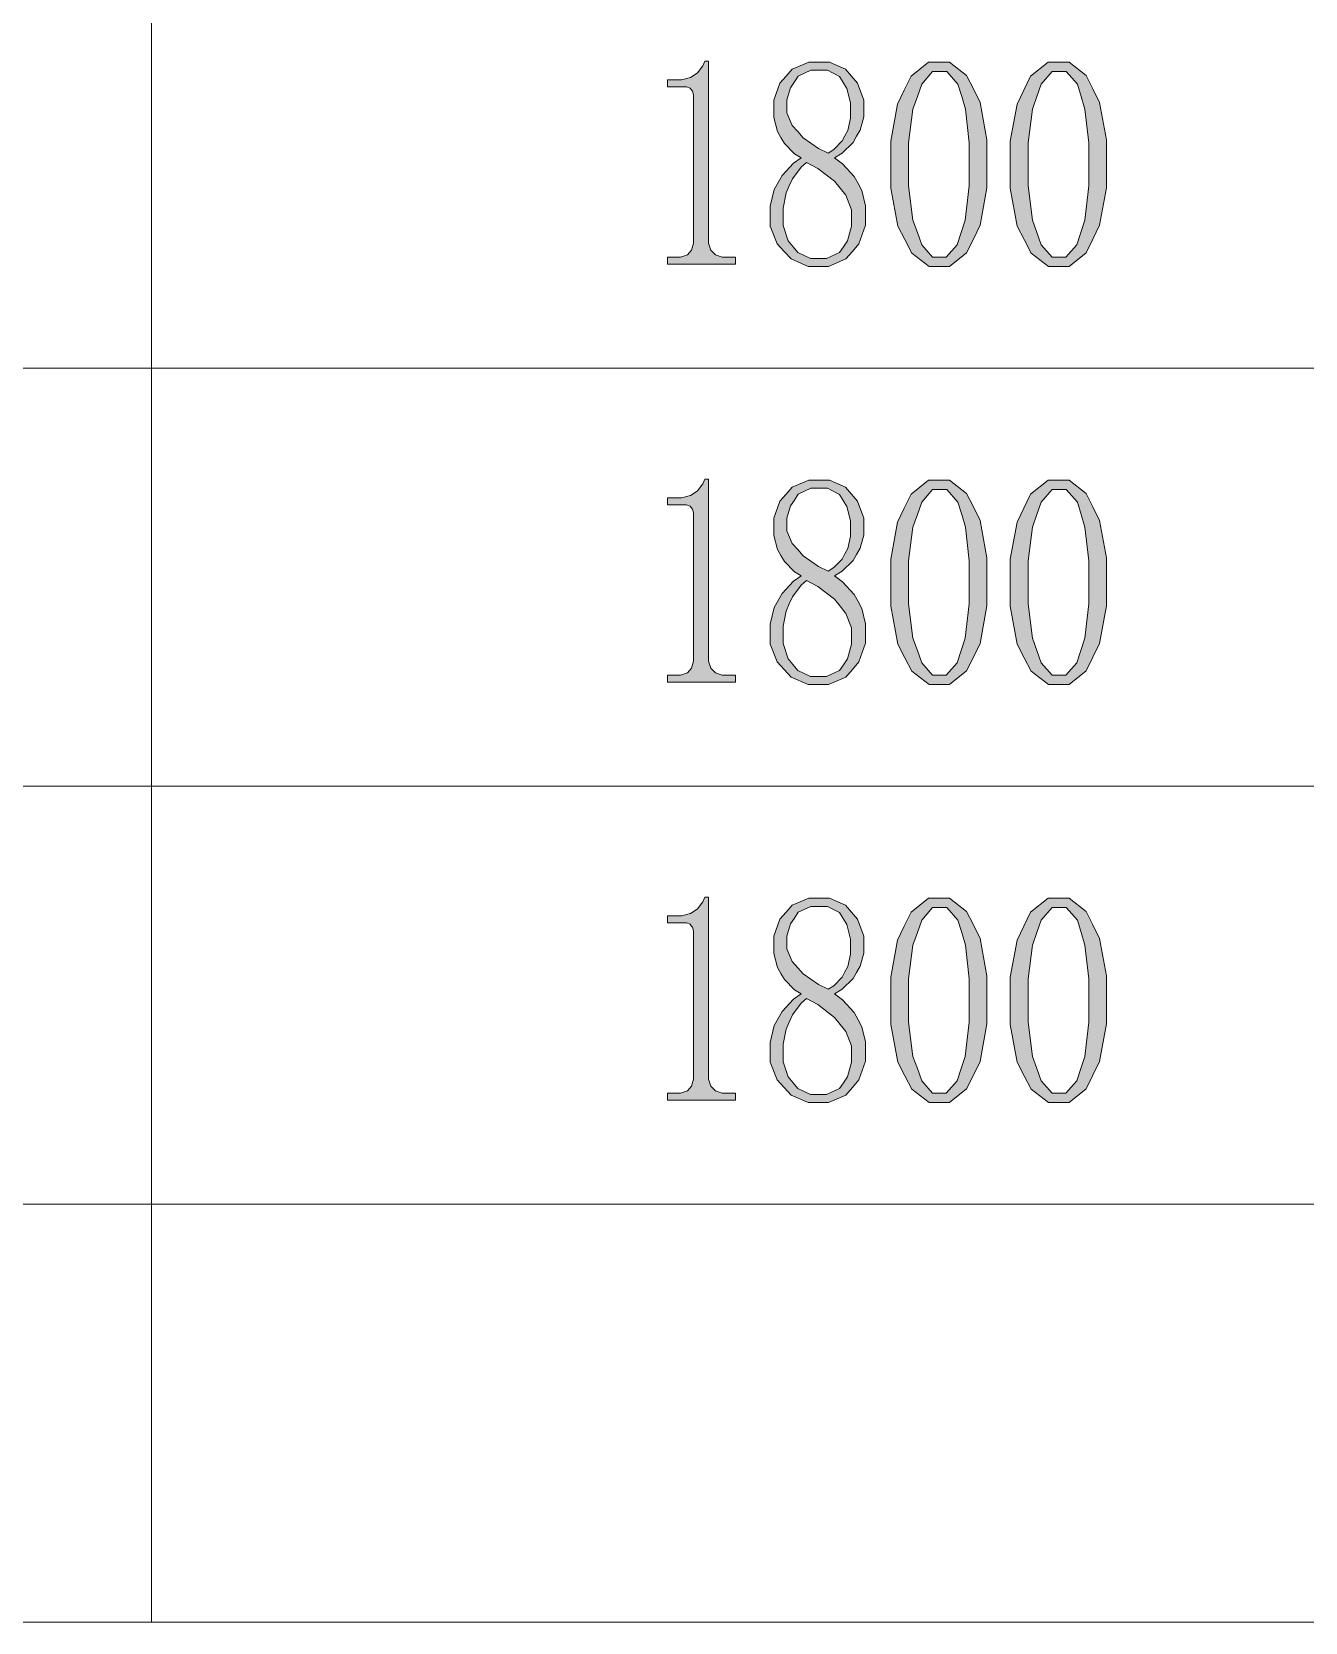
# Model space of a CAD drawing. Header units: millimetres. Extents: x 0 to 586, y 0 to 414.
# Drawn here: x 446.14 to 473.17, y 306.87 to 340.63 of the extents above; entities that cross this region are included whole.
import ezdxf

# ---------------------------------------------------------------- set-up
doc = ezdxf.new("R2010")
doc.units = ezdxf.units.MM

msp = doc.modelspace()

# ---------------------------------------------------------------- hatches: boundary and pattern name
h = msp.add_hatch(color=0)
h.dxf.hatch_style = 2
h.paths.add_polyline_path([(460.502, 340.01075), (460.502, 336.246611), (460.502, 336.147833), (460.551389, 335.999667), (460.600778, 335.950278), (460.650167, 335.900889), (460.791278, 335.8515), (460.879472, 335.8515), (461.077028, 335.8515), (461.077028, 335.699806), (459.630639, 335.699806), (459.630639, 335.8515), (459.810556, 335.8515), (459.909333, 335.8515), (460.053972, 335.900889), (460.096306, 335.950278), (460.142167, 335.999667), (460.1845, 336.147833), (460.1845, 336.246611), (460.1845, 339.241694), (460.1845, 339.291083), (460.159806, 339.372222), (460.135111, 339.403972), (460.110417, 339.435722), (460.036333, 339.463944), (459.986944, 339.463944), (459.630639, 339.463944), (459.630639, 339.615639), (459.810556, 339.615639), (459.926972, 339.615639), (460.121, 339.665028), (460.195083, 339.714417), (460.269167, 339.763806), (460.382056, 339.911972), (460.424389, 340.01075)])
h = msp.add_hatch(color=0)
h.paths.add_polyline_path([(463.83575, 336.765194), (463.83575, 336.528833), (463.694639, 336.133722), (463.557056, 335.971444), (463.419472, 335.812694), (463.052583, 335.650417), (462.823278, 335.650417), (462.615139, 335.650417), (462.258833, 335.812694), (462.110667, 335.971444), (461.958972, 336.133722), (461.810806, 336.504139), (461.810806, 336.715806), (461.810806, 336.927472), (461.895472, 337.287306), (461.980139, 337.435472), (462.064806, 337.583639), (462.308222, 337.844694), (462.466972, 337.957583), (462.325861, 338.04225), (462.114194, 338.260972), (462.040111, 338.3915), (461.966028, 338.5185), (461.888417, 338.811306), (461.888417, 338.973583), (461.888417, 339.181722), (462.018944, 339.541556), (462.149472, 339.69325), (462.276472, 339.841417), (462.632778, 339.989583), (462.862083, 339.989583), (463.070222, 339.989583), (463.408889, 339.841417), (463.539417, 339.69325), (463.666417, 339.541556), (463.796944, 339.181722), (463.796944, 338.973583), (463.796944, 338.825417), (463.722861, 338.543194), (463.64525, 338.416194), (463.571167, 338.285667), (463.338333, 338.056361), (463.179583, 337.957583), (463.348917, 337.830583), (463.595861, 337.558944), (463.677, 337.410778), (463.754611, 337.262611), (463.83575, 336.938056)])
h.paths.add_polyline_path([(462.0895, 336.715806), (462.0895, 336.51825), (462.191806, 336.193694), (462.297639, 336.070222), (462.399944, 335.94675), (462.664528, 335.823278), (462.823278, 335.823278), (463.01025, 335.823278), (463.285417, 335.94675), (463.366556, 336.070222), (463.451222, 336.193694), (463.535889, 336.504139), (463.535889, 336.691111), (463.535889, 336.853389), (463.419472, 337.163833), (463.299528, 337.312), (463.179583, 337.460167), (462.823278, 337.731806), (462.583389, 337.855278), (462.466972, 337.7565), (462.283528, 337.509556), (462.2165, 337.361389), (462.153, 337.213222), (462.0895, 336.888667)])
h.paths.add_polyline_path([(463.51825, 338.948889), (463.51825, 339.12175), (463.440639, 339.425139), (463.3595, 339.555667), (463.281889, 339.686194), (463.031417, 339.816722), (462.862083, 339.816722), (462.675111, 339.816722), (462.407, 339.69325), (462.325861, 339.569778), (462.244722, 339.442778), (462.167111, 339.18525), (462.167111, 339.047667), (462.167111, 338.910083), (462.28, 338.6455), (462.396417, 338.514972), (462.509306, 338.384444), (462.833861, 338.155139), (463.042, 338.056361), (463.161944, 338.130444), (463.338333, 338.317417), (463.398306, 338.426778), (463.458278, 338.539667), (463.51825, 338.800722)])
h = msp.add_hatch(color=0)
h.paths.add_polyline_path([(465.402083, 335.650417), (465.183361, 335.650417), (464.816472, 335.936167), (464.668306, 336.221917), (464.520139, 336.504139), (464.371972, 337.312), (464.371972, 337.830583), (464.371972, 338.313889), (464.513083, 339.097056), (464.657722, 339.393389), (464.802361, 339.69325), (465.172778, 339.989583), (465.402083, 339.989583), (465.620806, 339.989583), (465.980639, 339.703833), (466.125278, 339.418083), (466.266389, 339.132333), (466.411028, 338.338583), (466.411028, 337.830583), (466.411028, 337.322583), (466.266389, 336.525306), (466.125278, 336.2325), (465.980639, 335.943222), (465.620806, 335.650417)])
h.paths.add_polyline_path([(465.402083, 339.7885), (465.260972, 339.7885), (465.028139, 339.523917), (464.936417, 339.255806), (464.841167, 338.991222), (464.745917, 338.278611), (464.745917, 337.830583), (464.745917, 337.361389), (464.841167, 336.631139), (464.936417, 336.370083), (465.028139, 336.109028), (465.260972, 335.8515), (465.402083, 335.8515), (465.55025, 335.8515), (465.783083, 336.109028), (465.86775, 336.370083), (465.952417, 336.631139), (466.037083, 337.361389), (466.037083, 337.830583), (466.037083, 338.278611), (465.955944, 338.991222), (465.878333, 339.255806), (465.797194, 339.523917), (465.560833, 339.7885)])
h = msp.add_hatch(color=0)
h.paths.add_polyline_path([(467.938556, 335.650417), (467.719833, 335.650417), (467.352944, 335.936167), (467.204778, 336.221917), (467.056611, 336.504139), (466.908444, 337.312), (466.908444, 337.830583), (466.908444, 338.313889), (467.053083, 339.097056), (467.194194, 339.393389), (467.338833, 339.69325), (467.712778, 339.989583), (467.938556, 339.989583), (468.157278, 339.989583), (468.517111, 339.703833), (468.66175, 339.418083), (468.806389, 339.132333), (468.951028, 338.338583), (468.951028, 337.830583), (468.951028, 337.322583), (468.806389, 336.525306), (468.66175, 336.2325), (468.517111, 335.943222), (468.157278, 335.650417)])
h.paths.add_polyline_path([(467.938556, 339.7885), (467.800972, 339.7885), (467.568139, 339.523917), (467.472889, 339.255806), (467.377639, 338.991222), (467.285917, 338.278611), (467.285917, 337.830583), (467.285917, 337.361389), (467.377639, 336.631139), (467.472889, 336.370083), (467.568139, 336.109028), (467.800972, 335.8515), (467.938556, 335.8515), (468.086722, 335.8515), (468.319556, 336.109028), (468.404222, 336.370083), (468.488889, 336.631139), (468.573556, 337.361389), (468.573556, 337.830583), (468.573556, 338.278611), (468.492417, 338.991222), (468.414806, 339.255806), (468.333667, 339.523917), (468.097306, 339.7885)])
h = msp.add_hatch(color=0)
h.dxf.hatch_style = 2
h.paths.add_polyline_path([(460.502, 331.138389), (460.502, 327.37425), (460.502, 327.275472), (460.551389, 327.123778), (460.600778, 327.074389), (460.650167, 327.025), (460.791278, 326.975611), (460.879472, 326.975611), (461.077028, 326.975611), (461.077028, 326.827444), (459.630639, 326.827444), (459.630639, 326.975611), (459.810556, 326.975611), (459.909333, 326.975611), (460.053972, 327.025), (460.096306, 327.074389), (460.142167, 327.123778), (460.1845, 327.275472), (460.1845, 327.37425), (460.1845, 330.369333), (460.1845, 330.418722), (460.159806, 330.499861), (460.135111, 330.531611), (460.110417, 330.559833), (460.036333, 330.591583), (459.986944, 330.591583), (459.630639, 330.591583), (459.630639, 330.743278), (459.810556, 330.743278), (459.926972, 330.743278), (460.121, 330.792667), (460.195083, 330.842056), (460.269167, 330.891444), (460.382056, 331.039611), (460.424389, 331.138389)])
h = msp.add_hatch(color=0)
h.paths.add_polyline_path([(463.83575, 327.892833), (463.83575, 327.656472), (463.694639, 327.261361), (463.557056, 327.099083), (463.419472, 326.936806), (463.052583, 326.778056), (462.823278, 326.778056), (462.615139, 326.778056), (462.258833, 326.936806), (462.110667, 327.099083), (461.958972, 327.261361), (461.810806, 327.631778), (461.810806, 327.843444), (461.810806, 328.055111), (461.895472, 328.414944), (461.980139, 328.563111), (462.064806, 328.711278), (462.308222, 328.972333), (462.466972, 329.081694), (462.325861, 329.169889), (462.114194, 329.385083), (462.040111, 329.515611), (461.966028, 329.646139), (461.888417, 329.938944), (461.888417, 330.097694), (461.888417, 330.309361), (462.018944, 330.669194), (462.149472, 330.817361), (462.276472, 330.965528), (462.632778, 331.117222), (462.862083, 331.117222), (463.070222, 331.117222), (463.408889, 330.965528), (463.539417, 330.817361), (463.666417, 330.669194), (463.796944, 330.309361), (463.796944, 330.097694), (463.796944, 329.949528), (463.722861, 329.670833), (463.64525, 329.540306), (463.571167, 329.409778), (463.338333, 329.180472), (463.179583, 329.081694), (463.348917, 328.958222), (463.595861, 328.686583), (463.677, 328.538417), (463.754611, 328.39025), (463.83575, 328.065694)])
h.paths.add_polyline_path([(462.0895, 327.843444), (462.0895, 327.645889), (462.191806, 327.321333), (462.297639, 327.197861), (462.399944, 327.074389), (462.664528, 326.950917), (462.823278, 326.950917), (463.01025, 326.950917), (463.285417, 327.074389), (463.366556, 327.197861), (463.451222, 327.321333), (463.535889, 327.631778), (463.535889, 327.81875), (463.535889, 327.9775), (463.419472, 328.287944), (463.299528, 328.439639), (463.179583, 328.587806), (462.823278, 328.859444), (462.583389, 328.982917), (462.466972, 328.884139), (462.283528, 328.637194), (462.2165, 328.489028), (462.153, 328.337333), (462.0895, 328.016306)])
h.paths.add_polyline_path([(463.51825, 330.076528), (463.51825, 330.249389), (463.440639, 330.552778), (463.3595, 330.683306), (463.281889, 330.813833), (463.031417, 330.944361), (462.862083, 330.944361), (462.675111, 330.944361), (462.407, 330.817361), (462.325861, 330.693889), (462.244722, 330.570417), (462.167111, 330.309361), (462.167111, 330.175306), (462.167111, 330.037722), (462.28, 329.769611), (462.396417, 329.642611), (462.509306, 329.512083), (462.833861, 329.282778), (463.042, 329.180472), (463.161944, 329.258083), (463.338333, 329.441528), (463.398306, 329.554417), (463.458278, 329.667306), (463.51825, 329.924833)])
h = msp.add_hatch(color=0)
h.paths.add_polyline_path([(465.402083, 326.778056), (465.183361, 326.778056), (464.816472, 327.063806), (464.668306, 327.346028), (464.520139, 327.631778), (464.371972, 328.439639), (464.371972, 328.958222), (464.371972, 329.441528), (464.513083, 330.224694), (464.657722, 330.521028), (464.802361, 330.817361), (465.172778, 331.117222), (465.402083, 331.117222), (465.620806, 331.117222), (465.980639, 330.831472), (466.125278, 330.545722), (466.266389, 330.259972), (466.411028, 329.466222), (466.411028, 328.958222), (466.411028, 328.450222), (466.266389, 327.649417), (466.125278, 327.360139), (465.980639, 327.067333), (465.620806, 326.778056)])
h.paths.add_polyline_path([(465.402083, 330.916139), (465.260972, 330.916139), (465.028139, 330.651556), (464.936417, 330.383444), (464.841167, 330.118861), (464.745917, 329.40625), (464.745917, 328.958222), (464.745917, 328.489028), (464.841167, 327.758778), (464.936417, 327.497722), (465.028139, 327.236667), (465.260972, 326.975611), (465.402083, 326.975611), (465.55025, 326.975611), (465.783083, 327.236667), (465.86775, 327.497722), (465.952417, 327.758778), (466.037083, 328.489028), (466.037083, 328.958222), (466.037083, 329.40625), (465.955944, 330.118861), (465.878333, 330.383444), (465.797194, 330.651556), (465.560833, 330.916139)])
h = msp.add_hatch(color=0)
h.paths.add_polyline_path([(467.938556, 326.778056), (467.719833, 326.778056), (467.352944, 327.063806), (467.204778, 327.346028), (467.056611, 327.631778), (466.908444, 328.439639), (466.908444, 328.958222), (466.908444, 329.441528), (467.053083, 330.224694), (467.194194, 330.521028), (467.338833, 330.817361), (467.712778, 331.117222), (467.938556, 331.117222), (468.157278, 331.117222), (468.517111, 330.831472), (468.66175, 330.545722), (468.806389, 330.259972), (468.951028, 329.466222), (468.951028, 328.958222), (468.951028, 328.450222), (468.806389, 327.649417), (468.66175, 327.360139), (468.517111, 327.067333), (468.157278, 326.778056)])
h.paths.add_polyline_path([(467.938556, 330.916139), (467.800972, 330.916139), (467.568139, 330.651556), (467.472889, 330.383444), (467.377639, 330.118861), (467.285917, 329.40625), (467.285917, 328.958222), (467.285917, 328.489028), (467.377639, 327.758778), (467.472889, 327.497722), (467.568139, 327.236667), (467.800972, 326.975611), (467.938556, 326.975611), (468.086722, 326.975611), (468.319556, 327.236667), (468.404222, 327.497722), (468.488889, 327.758778), (468.573556, 328.489028), (468.573556, 328.958222), (468.573556, 329.40625), (468.492417, 330.118861), (468.414806, 330.383444), (468.333667, 330.651556), (468.097306, 330.916139)])
h = msp.add_hatch(color=0)
h.dxf.hatch_style = 2
h.paths.add_polyline_path([(460.502, 322.266028), (460.502, 318.498361), (460.502, 318.399583), (460.551389, 318.251417), (460.600778, 318.202028), (460.650167, 318.152639), (460.791278, 318.10325), (460.879472, 318.10325), (461.077028, 318.10325), (461.077028, 317.951556), (459.630639, 317.951556), (459.630639, 318.10325), (459.810556, 318.10325), (459.909333, 318.10325), (460.053972, 318.152639), (460.096306, 318.202028), (460.142167, 318.251417), (460.1845, 318.399583), (460.1845, 318.498361), (460.1845, 321.496972), (460.1845, 321.546361), (460.159806, 321.6275), (460.135111, 321.655722), (460.110417, 321.687472), (460.036333, 321.719222), (459.986944, 321.719222), (459.630639, 321.719222), (459.630639, 321.870917), (459.810556, 321.870917), (459.926972, 321.870917), (460.121, 321.920306), (460.195083, 321.969694), (460.269167, 322.019083), (460.382056, 322.16725), (460.424389, 322.266028)])
h = msp.add_hatch(color=0)
h.paths.add_polyline_path([(463.83575, 319.020472), (463.83575, 318.784111), (463.694639, 318.385472), (463.557056, 318.226722), (463.419472, 318.064444), (463.052583, 317.902167), (462.823278, 317.902167), (462.615139, 317.902167), (462.258833, 318.064444), (462.110667, 318.226722), (461.958972, 318.385472), (461.810806, 318.759417), (461.810806, 318.971083), (461.810806, 319.179222), (461.895472, 319.539056), (461.980139, 319.687222), (462.064806, 319.838917), (462.308222, 320.096444), (462.466972, 320.209333), (462.325861, 320.297528), (462.114194, 320.512722), (462.040111, 320.64325), (461.966028, 320.773778), (461.888417, 321.066583), (461.888417, 321.225333), (461.888417, 321.437), (462.018944, 321.796833), (462.149472, 321.945), (462.276472, 322.093167), (462.632778, 322.241333), (462.862083, 322.241333), (463.070222, 322.241333), (463.408889, 322.093167), (463.539417, 321.945), (463.666417, 321.796833), (463.796944, 321.437), (463.796944, 321.225333), (463.796944, 321.077167), (463.722861, 320.798472), (463.64525, 320.667944), (463.571167, 320.537417), (463.338333, 320.308111), (463.179583, 320.209333), (463.348917, 320.085861), (463.595861, 319.814222), (463.677, 319.662528), (463.754611, 319.514361), (463.83575, 319.193333)])
h.paths.add_polyline_path([(462.0895, 318.971083), (462.0895, 318.77), (462.191806, 318.448972), (462.297639, 318.3255), (462.399944, 318.202028), (462.664528, 318.075028), (462.823278, 318.075028), (463.01025, 318.075028), (463.285417, 318.202028), (463.366556, 318.3255), (463.451222, 318.448972), (463.535889, 318.759417), (463.535889, 318.946389), (463.535889, 319.105139), (463.419472, 319.415583), (463.299528, 319.56375), (463.179583, 319.711917), (462.823278, 319.987083), (462.583389, 320.110556), (462.466972, 320.011778), (462.283528, 319.764833), (462.2165, 319.613139), (462.153, 319.464972), (462.0895, 319.143944)])
h.paths.add_polyline_path([(463.51825, 321.200639), (463.51825, 321.3735), (463.440639, 321.680417), (463.3595, 321.810944), (463.281889, 321.937944), (463.031417, 322.068472), (462.862083, 322.068472), (462.675111, 322.068472), (462.407, 321.945), (462.325861, 321.821528), (462.244722, 321.698056), (462.167111, 321.437), (462.167111, 321.299417), (462.167111, 321.165361), (462.28, 320.89725), (462.396417, 320.766722), (462.509306, 320.636194), (462.833861, 320.406889), (463.042, 320.308111), (463.161944, 320.382194), (463.338333, 320.569167), (463.398306, 320.682056), (463.458278, 320.791417), (463.51825, 321.052472)])
h = msp.add_hatch(color=0)
h.paths.add_polyline_path([(465.402083, 317.902167), (465.183361, 317.902167), (464.816472, 318.187917), (464.668306, 318.473667), (464.520139, 318.759417), (464.371972, 319.56375), (464.371972, 320.085861), (464.371972, 320.569167), (464.513083, 321.348806), (464.657722, 321.648667), (464.802361, 321.945), (465.172778, 322.241333), (465.402083, 322.241333), (465.620806, 322.241333), (465.980639, 321.959111), (466.125278, 321.673361), (466.266389, 321.387611), (466.411028, 320.593861), (466.411028, 320.085861), (466.411028, 319.577861), (466.266389, 318.777056), (466.125278, 318.487778), (465.980639, 318.194972), (465.620806, 317.902167)])
h.paths.add_polyline_path([(465.402083, 322.043778), (465.260972, 322.043778), (465.028139, 321.775667), (464.936417, 321.511083), (464.841167, 321.242972), (464.745917, 320.530361), (464.745917, 320.085861), (464.745917, 319.613139), (464.841167, 318.882889), (464.936417, 318.625361), (465.028139, 318.364306), (465.260972, 318.10325), (465.402083, 318.10325), (465.55025, 318.10325), (465.783083, 318.364306), (465.86775, 318.625361), (465.952417, 318.882889), (466.037083, 319.613139), (466.037083, 320.085861), (466.037083, 320.530361), (465.955944, 321.242972), (465.878333, 321.511083), (465.797194, 321.775667), (465.560833, 322.043778)])
h = msp.add_hatch(color=0)
h.paths.add_polyline_path([(467.938556, 317.902167), (467.719833, 317.902167), (467.352944, 318.187917), (467.204778, 318.473667), (467.056611, 318.759417), (466.908444, 319.56375), (466.908444, 320.085861), (466.908444, 320.569167), (467.053083, 321.348806), (467.194194, 321.648667), (467.338833, 321.945), (467.712778, 322.241333), (467.938556, 322.241333), (468.157278, 322.241333), (468.517111, 321.959111), (468.66175, 321.673361), (468.806389, 321.387611), (468.951028, 320.593861), (468.951028, 320.085861), (468.951028, 319.577861), (468.806389, 318.777056), (468.66175, 318.487778), (468.517111, 318.194972), (468.157278, 317.902167)])
h.paths.add_polyline_path([(467.938556, 322.043778), (467.800972, 322.043778), (467.568139, 321.775667), (467.472889, 321.511083), (467.377639, 321.242972), (467.285917, 320.530361), (467.285917, 320.085861), (467.285917, 319.613139), (467.377639, 318.882889), (467.472889, 318.625361), (467.568139, 318.364306), (467.800972, 318.10325), (467.938556, 318.10325), (468.086722, 318.10325), (468.319556, 318.364306), (468.404222, 318.625361), (468.488889, 318.882889), (468.573556, 319.613139), (468.573556, 320.085861), (468.573556, 320.530361), (468.492417, 321.242972), (468.414806, 321.511083), (468.333667, 321.775667), (468.097306, 322.043778)])

# ---------------------------------------------------------------- linework, layer by layer
at = {"color": 0, "lineweight": 0}
for points in [[(448.676889, 368.987917), (448.676889, 306.874333)], [(419.1, 333.494944), (524.164278, 333.494944)], [(419.1, 324.622583), (524.164278, 324.622583)], [(419.1, 315.746694), (524.164278, 315.746694)], [(419.1, 306.874333), (524.164278, 306.874333)]]:
    msp.add_lwpolyline(points, dxfattribs=at)
for points in [[(460.502, 340.01075), (460.502, 336.246611), (460.502, 336.147833), (460.551389, 335.999667), (460.600778, 335.950278), (460.650167, 335.900889), (460.791278, 335.8515), (460.879472, 335.8515), (461.077028, 335.8515), (461.077028, 335.699806), (459.630639, 335.699806), (459.630639, 335.8515), (459.810556, 335.8515), (459.909333, 335.8515), (460.053972, 335.900889), (460.096306, 335.950278), (460.142167, 335.999667), (460.1845, 336.147833), (460.1845, 336.246611), (460.1845, 339.241694), (460.1845, 339.291083), (460.159806, 339.372222), (460.135111, 339.403972), (460.110417, 339.435722), (460.036333, 339.463944), (459.986944, 339.463944), (459.630639, 339.463944), (459.630639, 339.615639), (459.810556, 339.615639), (459.926972, 339.615639), (460.121, 339.665028), (460.195083, 339.714417), (460.269167, 339.763806), (460.382056, 339.911972), (460.424389, 340.01075)], [(463.83575, 336.765194), (463.83575, 336.528833), (463.694639, 336.133722), (463.557056, 335.971444), (463.419472, 335.812694), (463.052583, 335.650417), (462.823278, 335.650417), (462.615139, 335.650417), (462.258833, 335.812694), (462.110667, 335.971444), (461.958972, 336.133722), (461.810806, 336.504139), (461.810806, 336.715806), (461.810806, 336.927472), (461.895472, 337.287306), (461.980139, 337.435472), (462.064806, 337.583639), (462.308222, 337.844694), (462.466972, 337.957583), (462.325861, 338.04225), (462.114194, 338.260972), (462.040111, 338.3915), (461.966028, 338.5185), (461.888417, 338.811306), (461.888417, 338.973583), (461.888417, 339.181722), (462.018944, 339.541556), (462.149472, 339.69325), (462.276472, 339.841417), (462.632778, 339.989583), (462.862083, 339.989583), (463.070222, 339.989583), (463.408889, 339.841417), (463.539417, 339.69325), (463.666417, 339.541556), (463.796944, 339.181722), (463.796944, 338.973583), (463.796944, 338.825417), (463.722861, 338.543194), (463.64525, 338.416194), (463.571167, 338.285667), (463.338333, 338.056361), (463.179583, 337.957583), (463.348917, 337.830583), (463.595861, 337.558944), (463.677, 337.410778), (463.754611, 337.262611), (463.83575, 336.938056)], [(465.402083, 335.650417), (465.183361, 335.650417), (464.816472, 335.936167), (464.668306, 336.221917), (464.520139, 336.504139), (464.371972, 337.312), (464.371972, 337.830583), (464.371972, 338.313889), (464.513083, 339.097056), (464.657722, 339.393389), (464.802361, 339.69325), (465.172778, 339.989583), (465.402083, 339.989583), (465.620806, 339.989583), (465.980639, 339.703833), (466.125278, 339.418083), (466.266389, 339.132333), (466.411028, 338.338583), (466.411028, 337.830583), (466.411028, 337.322583), (466.266389, 336.525306), (466.125278, 336.2325), (465.980639, 335.943222), (465.620806, 335.650417)], [(467.938556, 335.650417), (467.719833, 335.650417), (467.352944, 335.936167), (467.204778, 336.221917), (467.056611, 336.504139), (466.908444, 337.312), (466.908444, 337.830583), (466.908444, 338.313889), (467.053083, 339.097056), (467.194194, 339.393389), (467.338833, 339.69325), (467.712778, 339.989583), (467.938556, 339.989583), (468.157278, 339.989583), (468.517111, 339.703833), (468.66175, 339.418083), (468.806389, 339.132333), (468.951028, 338.338583), (468.951028, 337.830583), (468.951028, 337.322583), (468.806389, 336.525306), (468.66175, 336.2325), (468.517111, 335.943222), (468.157278, 335.650417)], [(463.51825, 338.948889), (463.51825, 339.12175), (463.440639, 339.425139), (463.3595, 339.555667), (463.281889, 339.686194), (463.031417, 339.816722), (462.862083, 339.816722), (462.675111, 339.816722), (462.407, 339.69325), (462.325861, 339.569778), (462.244722, 339.442778), (462.167111, 339.18525), (462.167111, 339.047667), (462.167111, 338.910083), (462.28, 338.6455), (462.396417, 338.514972), (462.509306, 338.384444), (462.833861, 338.155139), (463.042, 338.056361), (463.161944, 338.130444), (463.338333, 338.317417), (463.398306, 338.426778), (463.458278, 338.539667), (463.51825, 338.800722)], [(465.402083, 339.7885), (465.260972, 339.7885), (465.028139, 339.523917), (464.936417, 339.255806), (464.841167, 338.991222), (464.745917, 338.278611), (464.745917, 337.830583), (464.745917, 337.361389), (464.841167, 336.631139), (464.936417, 336.370083), (465.028139, 336.109028), (465.260972, 335.8515), (465.402083, 335.8515), (465.55025, 335.8515), (465.783083, 336.109028), (465.86775, 336.370083), (465.952417, 336.631139), (466.037083, 337.361389), (466.037083, 337.830583), (466.037083, 338.278611), (465.955944, 338.991222), (465.878333, 339.255806), (465.797194, 339.523917), (465.560833, 339.7885)], [(467.938556, 339.7885), (467.800972, 339.7885), (467.568139, 339.523917), (467.472889, 339.255806), (467.377639, 338.991222), (467.285917, 338.278611), (467.285917, 337.830583), (467.285917, 337.361389), (467.377639, 336.631139), (467.472889, 336.370083), (467.568139, 336.109028), (467.800972, 335.8515), (467.938556, 335.8515), (468.086722, 335.8515), (468.319556, 336.109028), (468.404222, 336.370083), (468.488889, 336.631139), (468.573556, 337.361389), (468.573556, 337.830583), (468.573556, 338.278611), (468.492417, 338.991222), (468.414806, 339.255806), (468.333667, 339.523917), (468.097306, 339.7885)], [(462.0895, 336.715806), (462.0895, 336.51825), (462.191806, 336.193694), (462.297639, 336.070222), (462.399944, 335.94675), (462.664528, 335.823278), (462.823278, 335.823278), (463.01025, 335.823278), (463.285417, 335.94675), (463.366556, 336.070222), (463.451222, 336.193694), (463.535889, 336.504139), (463.535889, 336.691111), (463.535889, 336.853389), (463.419472, 337.163833), (463.299528, 337.312), (463.179583, 337.460167), (462.823278, 337.731806), (462.583389, 337.855278), (462.466972, 337.7565), (462.283528, 337.509556), (462.2165, 337.361389), (462.153, 337.213222), (462.0895, 336.888667)], [(460.502, 331.138389), (460.502, 327.37425), (460.502, 327.275472), (460.551389, 327.123778), (460.600778, 327.074389), (460.650167, 327.025), (460.791278, 326.975611), (460.879472, 326.975611), (461.077028, 326.975611), (461.077028, 326.827444), (459.630639, 326.827444), (459.630639, 326.975611), (459.810556, 326.975611), (459.909333, 326.975611), (460.053972, 327.025), (460.096306, 327.074389), (460.142167, 327.123778), (460.1845, 327.275472), (460.1845, 327.37425), (460.1845, 330.369333), (460.1845, 330.418722), (460.159806, 330.499861), (460.135111, 330.531611), (460.110417, 330.559833), (460.036333, 330.591583), (459.986944, 330.591583), (459.630639, 330.591583), (459.630639, 330.743278), (459.810556, 330.743278), (459.926972, 330.743278), (460.121, 330.792667), (460.195083, 330.842056), (460.269167, 330.891444), (460.382056, 331.039611), (460.424389, 331.138389)], [(463.83575, 327.892833), (463.83575, 327.656472), (463.694639, 327.261361), (463.557056, 327.099083), (463.419472, 326.936806), (463.052583, 326.778056), (462.823278, 326.778056), (462.615139, 326.778056), (462.258833, 326.936806), (462.110667, 327.099083), (461.958972, 327.261361), (461.810806, 327.631778), (461.810806, 327.843444), (461.810806, 328.055111), (461.895472, 328.414944), (461.980139, 328.563111), (462.064806, 328.711278), (462.308222, 328.972333), (462.466972, 329.081694), (462.325861, 329.169889), (462.114194, 329.385083), (462.040111, 329.515611), (461.966028, 329.646139), (461.888417, 329.938944), (461.888417, 330.097694), (461.888417, 330.309361), (462.018944, 330.669194), (462.149472, 330.817361), (462.276472, 330.965528), (462.632778, 331.117222), (462.862083, 331.117222), (463.070222, 331.117222), (463.408889, 330.965528), (463.539417, 330.817361), (463.666417, 330.669194), (463.796944, 330.309361), (463.796944, 330.097694), (463.796944, 329.949528), (463.722861, 329.670833), (463.64525, 329.540306), (463.571167, 329.409778), (463.338333, 329.180472), (463.179583, 329.081694), (463.348917, 328.958222), (463.595861, 328.686583), (463.677, 328.538417), (463.754611, 328.39025), (463.83575, 328.065694)], [(463.51825, 330.076528), (463.51825, 330.249389), (463.440639, 330.552778), (463.3595, 330.683306), (463.281889, 330.813833), (463.031417, 330.944361), (462.862083, 330.944361), (462.675111, 330.944361), (462.407, 330.817361), (462.325861, 330.693889), (462.244722, 330.570417), (462.167111, 330.309361), (462.167111, 330.175306), (462.167111, 330.037722), (462.28, 329.769611), (462.396417, 329.642611), (462.509306, 329.512083), (462.833861, 329.282778), (463.042, 329.180472), (463.161944, 329.258083), (463.338333, 329.441528), (463.398306, 329.554417), (463.458278, 329.667306), (463.51825, 329.924833)], [(465.402083, 326.778056), (465.183361, 326.778056), (464.816472, 327.063806), (464.668306, 327.346028), (464.520139, 327.631778), (464.371972, 328.439639), (464.371972, 328.958222), (464.371972, 329.441528), (464.513083, 330.224694), (464.657722, 330.521028), (464.802361, 330.817361), (465.172778, 331.117222), (465.402083, 331.117222), (465.620806, 331.117222), (465.980639, 330.831472), (466.125278, 330.545722), (466.266389, 330.259972), (466.411028, 329.466222), (466.411028, 328.958222), (466.411028, 328.450222), (466.266389, 327.649417), (466.125278, 327.360139), (465.980639, 327.067333), (465.620806, 326.778056)], [(465.402083, 330.916139), (465.260972, 330.916139), (465.028139, 330.651556), (464.936417, 330.383444), (464.841167, 330.118861), (464.745917, 329.40625), (464.745917, 328.958222), (464.745917, 328.489028), (464.841167, 327.758778), (464.936417, 327.497722), (465.028139, 327.236667), (465.260972, 326.975611), (465.402083, 326.975611), (465.55025, 326.975611), (465.783083, 327.236667), (465.86775, 327.497722), (465.952417, 327.758778), (466.037083, 328.489028), (466.037083, 328.958222), (466.037083, 329.40625), (465.955944, 330.118861), (465.878333, 330.383444), (465.797194, 330.651556), (465.560833, 330.916139)], [(467.938556, 326.778056), (467.719833, 326.778056), (467.352944, 327.063806), (467.204778, 327.346028), (467.056611, 327.631778), (466.908444, 328.439639), (466.908444, 328.958222), (466.908444, 329.441528), (467.053083, 330.224694), (467.194194, 330.521028), (467.338833, 330.817361), (467.712778, 331.117222), (467.938556, 331.117222), (468.157278, 331.117222), (468.517111, 330.831472), (468.66175, 330.545722), (468.806389, 330.259972), (468.951028, 329.466222), (468.951028, 328.958222), (468.951028, 328.450222), (468.806389, 327.649417), (468.66175, 327.360139), (468.517111, 327.067333), (468.157278, 326.778056)], [(467.938556, 330.916139), (467.800972, 330.916139), (467.568139, 330.651556), (467.472889, 330.383444), (467.377639, 330.118861), (467.285917, 329.40625), (467.285917, 328.958222), (467.285917, 328.489028), (467.377639, 327.758778), (467.472889, 327.497722), (467.568139, 327.236667), (467.800972, 326.975611), (467.938556, 326.975611), (468.086722, 326.975611), (468.319556, 327.236667), (468.404222, 327.497722), (468.488889, 327.758778), (468.573556, 328.489028), (468.573556, 328.958222), (468.573556, 329.40625), (468.492417, 330.118861), (468.414806, 330.383444), (468.333667, 330.651556), (468.097306, 330.916139)], [(462.0895, 327.843444), (462.0895, 327.645889), (462.191806, 327.321333), (462.297639, 327.197861), (462.399944, 327.074389), (462.664528, 326.950917), (462.823278, 326.950917), (463.01025, 326.950917), (463.285417, 327.074389), (463.366556, 327.197861), (463.451222, 327.321333), (463.535889, 327.631778), (463.535889, 327.81875), (463.535889, 327.9775), (463.419472, 328.287944), (463.299528, 328.439639), (463.179583, 328.587806), (462.823278, 328.859444), (462.583389, 328.982917), (462.466972, 328.884139), (462.283528, 328.637194), (462.2165, 328.489028), (462.153, 328.337333), (462.0895, 328.016306)], [(460.502, 322.266028), (460.502, 318.498361), (460.502, 318.399583), (460.551389, 318.251417), (460.600778, 318.202028), (460.650167, 318.152639), (460.791278, 318.10325), (460.879472, 318.10325), (461.077028, 318.10325), (461.077028, 317.951556), (459.630639, 317.951556), (459.630639, 318.10325), (459.810556, 318.10325), (459.909333, 318.10325), (460.053972, 318.152639), (460.096306, 318.202028), (460.142167, 318.251417), (460.1845, 318.399583), (460.1845, 318.498361), (460.1845, 321.496972), (460.1845, 321.546361), (460.159806, 321.6275), (460.135111, 321.655722), (460.110417, 321.687472), (460.036333, 321.719222), (459.986944, 321.719222), (459.630639, 321.719222), (459.630639, 321.870917), (459.810556, 321.870917), (459.926972, 321.870917), (460.121, 321.920306), (460.195083, 321.969694), (460.269167, 322.019083), (460.382056, 322.16725), (460.424389, 322.266028)], [(463.83575, 319.020472), (463.83575, 318.784111), (463.694639, 318.385472), (463.557056, 318.226722), (463.419472, 318.064444), (463.052583, 317.902167), (462.823278, 317.902167), (462.615139, 317.902167), (462.258833, 318.064444), (462.110667, 318.226722), (461.958972, 318.385472), (461.810806, 318.759417), (461.810806, 318.971083), (461.810806, 319.179222), (461.895472, 319.539056), (461.980139, 319.687222), (462.064806, 319.838917), (462.308222, 320.096444), (462.466972, 320.209333), (462.325861, 320.297528), (462.114194, 320.512722), (462.040111, 320.64325), (461.966028, 320.773778), (461.888417, 321.066583), (461.888417, 321.225333), (461.888417, 321.437), (462.018944, 321.796833), (462.149472, 321.945), (462.276472, 322.093167), (462.632778, 322.241333), (462.862083, 322.241333), (463.070222, 322.241333), (463.408889, 322.093167), (463.539417, 321.945), (463.666417, 321.796833), (463.796944, 321.437), (463.796944, 321.225333), (463.796944, 321.077167), (463.722861, 320.798472), (463.64525, 320.667944), (463.571167, 320.537417), (463.338333, 320.308111), (463.179583, 320.209333), (463.348917, 320.085861), (463.595861, 319.814222), (463.677, 319.662528), (463.754611, 319.514361), (463.83575, 319.193333)], [(463.51825, 321.200639), (463.51825, 321.3735), (463.440639, 321.680417), (463.3595, 321.810944), (463.281889, 321.937944), (463.031417, 322.068472), (462.862083, 322.068472), (462.675111, 322.068472), (462.407, 321.945), (462.325861, 321.821528), (462.244722, 321.698056), (462.167111, 321.437), (462.167111, 321.299417), (462.167111, 321.165361), (462.28, 320.89725), (462.396417, 320.766722), (462.509306, 320.636194), (462.833861, 320.406889), (463.042, 320.308111), (463.161944, 320.382194), (463.338333, 320.569167), (463.398306, 320.682056), (463.458278, 320.791417), (463.51825, 321.052472)], [(465.402083, 317.902167), (465.183361, 317.902167), (464.816472, 318.187917), (464.668306, 318.473667), (464.520139, 318.759417), (464.371972, 319.56375), (464.371972, 320.085861), (464.371972, 320.569167), (464.513083, 321.348806), (464.657722, 321.648667), (464.802361, 321.945), (465.172778, 322.241333), (465.402083, 322.241333), (465.620806, 322.241333), (465.980639, 321.959111), (466.125278, 321.673361), (466.266389, 321.387611), (466.411028, 320.593861), (466.411028, 320.085861), (466.411028, 319.577861), (466.266389, 318.777056), (466.125278, 318.487778), (465.980639, 318.194972), (465.620806, 317.902167)], [(467.938556, 317.902167), (467.719833, 317.902167), (467.352944, 318.187917), (467.204778, 318.473667), (467.056611, 318.759417), (466.908444, 319.56375), (466.908444, 320.085861), (466.908444, 320.569167), (467.053083, 321.348806), (467.194194, 321.648667), (467.338833, 321.945), (467.712778, 322.241333), (467.938556, 322.241333), (468.157278, 322.241333), (468.517111, 321.959111), (468.66175, 321.673361), (468.806389, 321.387611), (468.951028, 320.593861), (468.951028, 320.085861), (468.951028, 319.577861), (468.806389, 318.777056), (468.66175, 318.487778), (468.517111, 318.194972), (468.157278, 317.902167)], [(465.402083, 322.043778), (465.260972, 322.043778), (465.028139, 321.775667), (464.936417, 321.511083), (464.841167, 321.242972), (464.745917, 320.530361), (464.745917, 320.085861), (464.745917, 319.613139), (464.841167, 318.882889), (464.936417, 318.625361), (465.028139, 318.364306), (465.260972, 318.10325), (465.402083, 318.10325), (465.55025, 318.10325), (465.783083, 318.364306), (465.86775, 318.625361), (465.952417, 318.882889), (466.037083, 319.613139), (466.037083, 320.085861), (466.037083, 320.530361), (465.955944, 321.242972), (465.878333, 321.511083), (465.797194, 321.775667), (465.560833, 322.043778)], [(467.938556, 322.043778), (467.800972, 322.043778), (467.568139, 321.775667), (467.472889, 321.511083), (467.377639, 321.242972), (467.285917, 320.530361), (467.285917, 320.085861), (467.285917, 319.613139), (467.377639, 318.882889), (467.472889, 318.625361), (467.568139, 318.364306), (467.800972, 318.10325), (467.938556, 318.10325), (468.086722, 318.10325), (468.319556, 318.364306), (468.404222, 318.625361), (468.488889, 318.882889), (468.573556, 319.613139), (468.573556, 320.085861), (468.573556, 320.530361), (468.492417, 321.242972), (468.414806, 321.511083), (468.333667, 321.775667), (468.097306, 322.043778)], [(462.0895, 318.971083), (462.0895, 318.77), (462.191806, 318.448972), (462.297639, 318.3255), (462.399944, 318.202028), (462.664528, 318.075028), (462.823278, 318.075028), (463.01025, 318.075028), (463.285417, 318.202028), (463.366556, 318.3255), (463.451222, 318.448972), (463.535889, 318.759417), (463.535889, 318.946389), (463.535889, 319.105139), (463.419472, 319.415583), (463.299528, 319.56375), (463.179583, 319.711917), (462.823278, 319.987083), (462.583389, 320.110556), (462.466972, 320.011778), (462.283528, 319.764833), (462.2165, 319.613139), (462.153, 319.464972), (462.0895, 319.143944)]]:
    msp.add_lwpolyline(points, close=True, dxfattribs=at)

doc.saveas('drawing.dxf')
